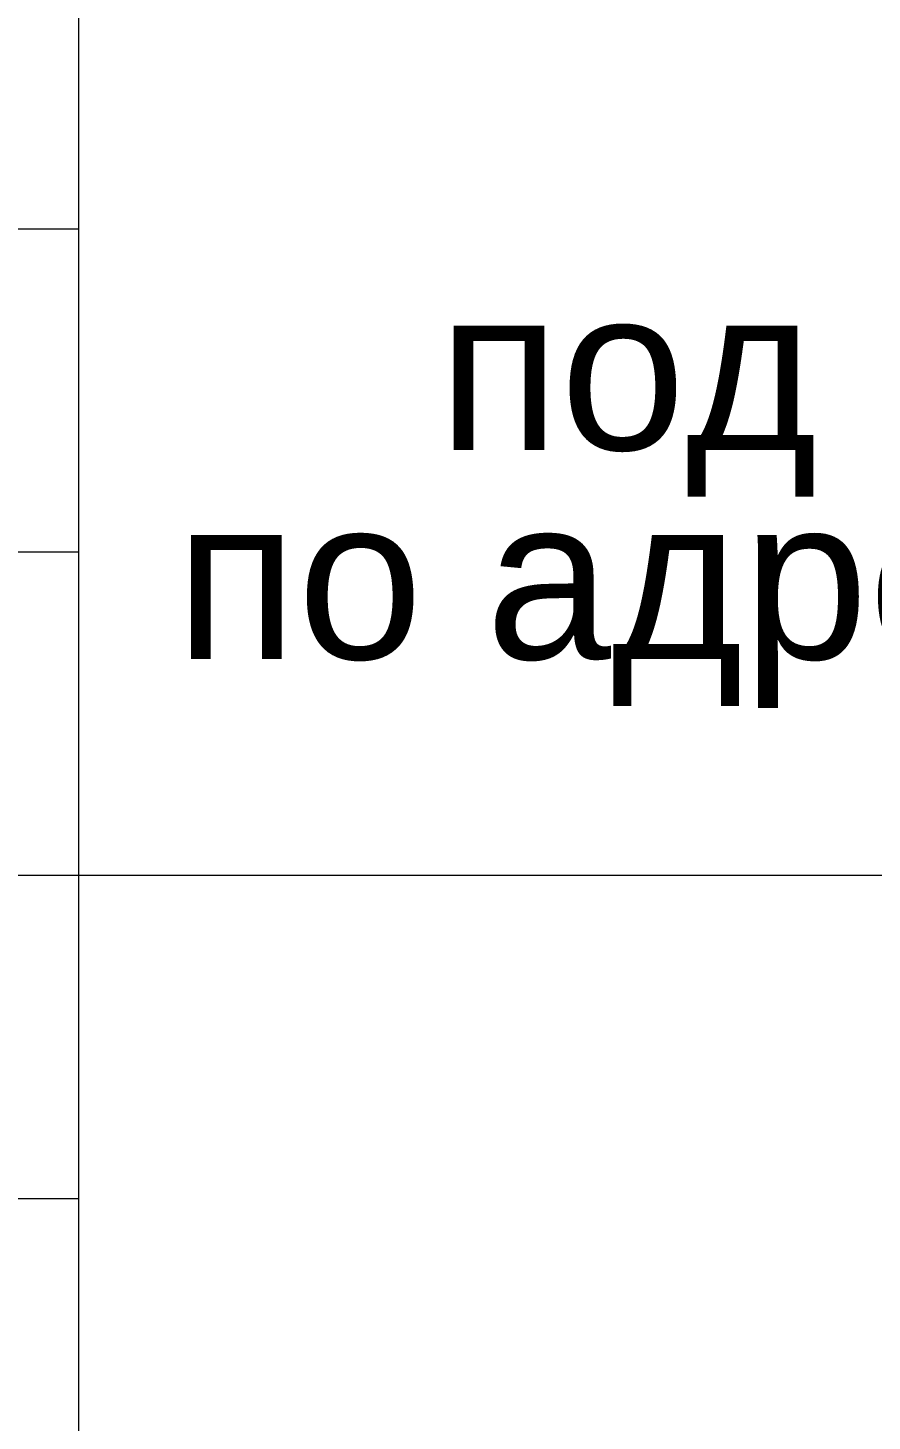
# Model space of a CAD drawing. Header units: metres. Extents: x 0 to 28.5, y 0 to 40.3.
# Drawn here: x 16.422 to 17.728, y 2.655 to 4.811 of the extents above; entities that cross this region are included whole.
import ezdxf

# ---------------------------------------------------------------- set-up
doc = ezdxf.new("R2010")
doc.units = ezdxf.units.M
doc.header["$MEASUREMENT"] = 0
doc.styles.add('Style-Arial', font='arial.ttf')

msp = doc.modelspace()

# ---------------------------------------------------------------- linework, layer by layer
at = {"color": 7, "linetype": 'Continuous', "lineweight": 13}
for p, q in [((16.50000067, 5.9999811), (16.50000067, 0.4999811)), ((10.00000067, 3.9999811), (16.50000067, 3.9999811)), ((10.00000067, 3.4999811), (16.50000067, 3.4999811)), ((16.50000067, 3.4999811), (28.50000067, 3.4999811))]:
    msp.add_line(p, q, dxfattribs=at)
at = {"color": 7, "linetype": 'Continuous', "lineweight": 0}
for p, q in [((10.00000067, 4.4999811), (16.50000067, 4.4999811)), ((10.00000067, 2.9999811), (16.50000067, 2.9999811))]:
    msp.add_line(p, q, dxfattribs=at)

# ---------------------------------------------------------------- texts
at = {"color": 7, "linetype": 'Continuous', "lineweight": 13, "insert": (22.38195189, 4.73139056), "char_height": 0.25, "attachment_point": 2, "line_spacing_factor": 0.776524, "style": 'Style-Arial'}
msp.add_mtext('Проект капитального ремонта нежилого помещения\\P под магазин товаров повседневного спроса Магнит ММ "Бугатти",\\P  по адресу: Ленинградская область, г. Тихвин, ул. Ново-Вязитская, д.1а.', dxfattribs=at)

doc.saveas('drawing.dxf')
